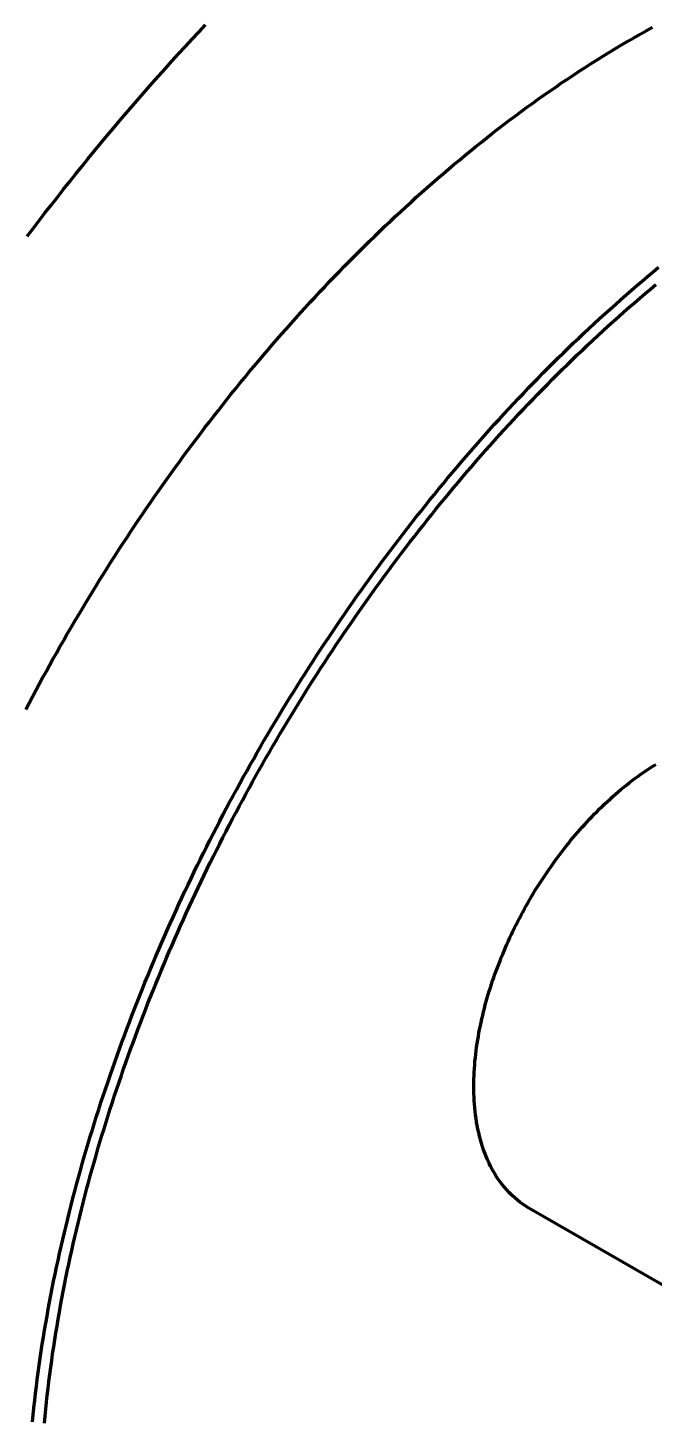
# Model space of a CAD drawing. Header units: millimetres. Extents: x 0 to 841, y 0 to 594.
# Drawn here: x 353.5 to 367.49, y 181.6 to 212.65 of the extents above; entities that cross this region are included whole.
import ezdxf

# ---------------------------------------------------------------- set-up
doc = ezdxf.new("R2010")
doc.units = ezdxf.units.MM
doc.layers.add('01-VISIBLE', color=7, linetype='CONTINUOUS', lineweight=70)

msp = doc.modelspace()

# ---------------------------------------------------------------- linework, layer by layer
at = {"layer": '01-VISIBLE'}
msp.add_line((368.757, 183.929), (364.691, 186.276), dxfattribs=at)
for points in [[(353.489, 207.992), (353.622, 208.168), (353.756, 208.344), (353.89, 208.519), (354.026, 208.693), (354.161, 208.867), (354.298, 209.041), (354.435, 209.214), (354.573, 209.386), (354.711, 209.558), (354.85, 209.729), (354.99, 209.9), (355.131, 210.07), (355.272, 210.24), (355.414, 210.409), (355.556, 210.577), (355.699, 210.745), (355.843, 210.913), (355.988, 211.08), (356.133, 211.246), (356.279, 211.411), (356.425, 211.577), (356.573, 211.741), (356.72, 211.905), (356.869, 212.068), (357.018, 212.231), (357.168, 212.393), (357.319, 212.554), (357.47, 212.715)], [(353.458, 197.419), (353.532, 197.56), (353.606, 197.701), (353.68, 197.841), (353.756, 197.981), (353.831, 198.121), (353.907, 198.26), (353.984, 198.399), (354.061, 198.538), (354.139, 198.677), (354.217, 198.815), (354.296, 198.953), (354.375, 199.091), (354.455, 199.229), (354.535, 199.366), (354.616, 199.503), (354.697, 199.639), (354.779, 199.776), (354.861, 199.912), (354.943, 200.047), (355.027, 200.183), (355.11, 200.318), (355.195, 200.452), (355.279, 200.587), (355.364, 200.721), (355.45, 200.855), (355.536, 200.989), (355.623, 201.122), (355.71, 201.255), (355.797, 201.387), (355.886, 201.519), (355.974, 201.651), (356.063, 201.783), (356.153, 201.914), (356.243, 202.045), (356.333, 202.176), (356.424, 202.306), (356.516, 202.436), (356.608, 202.566), (356.7, 202.695), (356.793, 202.824), (356.887, 202.952), (356.98, 203.081), (357.075, 203.208), (357.17, 203.336), (357.265, 203.463), (357.361, 203.59), (357.457, 203.716), (357.554, 203.842), (357.651, 203.968), (357.749, 204.093), (357.847, 204.218), (357.946, 204.342), (358.045, 204.467), (358.145, 204.59), (358.245, 204.714), (358.346, 204.837), (358.447, 204.959), (358.549, 205.081), (358.651, 205.203), (358.753, 205.324), (358.857, 205.445), (358.96, 205.566), (359.064, 205.686), (359.169, 205.806), (359.274, 205.925), (359.379, 206.044), (359.485, 206.162), (359.592, 206.28), (359.699, 206.398), (359.806, 206.515), (359.914, 206.631), (360.023, 206.747), (360.132, 206.863), (360.241, 206.978), (360.351, 207.093), (360.461, 207.207), (360.572, 207.321), (360.684, 207.435), (360.795, 207.547), (360.908, 207.66), (361.021, 207.772), (361.134, 207.883), (361.248, 207.994), (361.362, 208.104), (361.477, 208.214), (361.592, 208.323), (361.708, 208.432), (361.825, 208.54), (361.941, 208.648), (362.059, 208.755), (362.177, 208.862), (362.295, 208.968), (362.414, 209.073), (362.533, 209.178), (362.653, 209.282), (362.773, 209.386), (362.894, 209.489), (363.016, 209.592), (363.138, 209.694), (363.26, 209.795), (363.383, 209.896), (363.506, 209.996), (363.63, 210.095), (363.755, 210.194), (363.88, 210.292), (364.005, 210.39), (364.131, 210.487), (364.258, 210.583), (364.385, 210.678), (364.513, 210.773), (364.641, 210.867), (364.769, 210.96), (364.898, 211.053), (365.028, 211.145), (365.158, 211.236), (365.289, 211.326), (365.42, 211.416), (365.552, 211.505), (365.684, 211.593), (365.817, 211.68), (365.95, 211.766), (366.084, 211.852), (366.219, 211.937), (366.354, 212.021), (366.489, 212.104), (366.625, 212.186), (366.762, 212.267), (366.899, 212.348), (367.036, 212.427), (367.174, 212.506), (367.313, 212.584), (367.452, 212.66)], [(353.605, 181.498), (353.621, 181.656), (353.637, 181.814), (353.654, 181.972), (353.673, 182.13), (353.692, 182.288), (353.712, 182.446), (353.733, 182.603), (353.754, 182.761), (353.777, 182.918), (353.8, 183.075), (353.824, 183.232), (353.849, 183.389), (353.875, 183.546), (353.902, 183.703), (353.929, 183.859), (353.957, 184.015), (353.986, 184.172), (354.016, 184.328), (354.046, 184.484), (354.077, 184.64), (354.109, 184.795), (354.142, 184.951), (354.175, 185.106), (354.209, 185.261), (354.244, 185.416), (354.28, 185.571), (354.316, 185.726), (354.353, 185.881), (354.391, 186.035), (354.429, 186.189), (354.468, 186.343), (354.508, 186.497), (354.548, 186.651), (354.589, 186.804), (354.631, 186.958), (354.674, 187.111), (354.717, 187.264), (354.76, 187.416), (354.805, 187.569), (354.85, 187.721), (354.896, 187.874), (354.942, 188.026), (354.989, 188.177), (355.037, 188.329), (355.085, 188.48), (355.134, 188.632), (355.184, 188.783), (355.234, 188.933), (355.284, 189.084), (355.336, 189.234), (355.388, 189.384), (355.44, 189.534), (355.494, 189.684), (355.547, 189.834), (355.602, 189.983), (355.657, 190.132), (355.712, 190.281), (355.768, 190.43), (355.825, 190.578), (355.882, 190.726), (355.94, 190.874), (355.999, 191.022), (356.058, 191.17), (356.117, 191.317), (356.178, 191.464), (356.238, 191.611), (356.3, 191.757), (356.361, 191.904), (356.424, 192.05), (356.487, 192.196), (356.55, 192.341), (356.614, 192.487), (356.679, 192.632), (356.744, 192.777), (356.81, 192.922), (356.876, 193.066), (356.943, 193.21), (357.01, 193.354), (357.078, 193.498), (357.146, 193.641), (357.215, 193.785), (357.285, 193.928), (357.355, 194.07), (357.425, 194.213), (357.496, 194.355), (357.568, 194.497), (357.64, 194.638), (357.712, 194.78), (357.786, 194.921), (357.859, 195.062), (357.933, 195.202), (358.008, 195.343), (358.083, 195.483), (358.159, 195.622), (358.235, 195.762), (358.312, 195.901), (358.389, 196.04), (358.466, 196.178), (358.545, 196.317), (358.623, 196.455), (358.703, 196.593), (358.782, 196.73), (358.862, 196.867), (358.943, 197.004), (359.024, 197.141), (359.106, 197.277), (359.188, 197.413), (359.271, 197.549), (359.354, 197.684), (359.438, 197.819), (359.522, 197.954), (359.607, 198.088), (359.692, 198.223), (359.777, 198.357), (359.864, 198.49), (359.95, 198.623), (360.037, 198.756), (360.125, 198.889), (360.213, 199.021), (360.302, 199.153), (360.391, 199.285), (360.48, 199.416), (360.57, 199.547), (360.661, 199.677), (360.752, 199.808), (360.843, 199.938), (360.935, 200.067), (361.028, 200.196), (361.121, 200.325), (361.214, 200.454), (361.308, 200.582), (361.402, 200.71), (361.497, 200.837), (361.593, 200.964), (361.688, 201.091), (361.785, 201.218), (361.882, 201.344), (361.979, 201.469), (362.077, 201.595), (362.175, 201.719), (362.274, 201.844), (362.373, 201.968), (362.473, 202.092), (362.573, 202.215), (362.673, 202.338), (362.775, 202.461), (362.876, 202.583), (362.978, 202.705), (363.081, 202.826), (363.184, 202.947), (363.288, 203.067), (363.392, 203.187), (363.496, 203.307), (363.601, 203.426), (363.707, 203.545), (363.813, 203.664), (363.919, 203.782), (364.026, 203.899), (364.134, 204.016), (364.242, 204.133), (364.35, 204.249), (364.459, 204.365), (364.568, 204.48), (364.678, 204.595), (364.789, 204.709), (364.9, 204.823), (365.011, 204.936), (365.123, 205.049), (365.235, 205.161), (365.348, 205.273), (365.461, 205.384), (365.575, 205.495), (365.69, 205.606), (365.805, 205.716), (365.92, 205.825), (366.036, 205.934), (366.152, 206.042), (366.269, 206.15), (366.386, 206.257), (366.504, 206.363), (366.623, 206.469), (366.741, 206.575), (366.861, 206.68), (366.981, 206.784), (367.101, 206.888), (367.222, 206.991), (367.343, 207.093), (367.465, 207.195), (367.588, 207.297)], [(353.871, 181.467), (353.886, 181.622), (353.901, 181.778), (353.917, 181.934), (353.935, 182.089), (353.953, 182.244), (353.971, 182.4), (353.991, 182.555), (354.012, 182.71), (354.033, 182.865), (354.055, 183.019), (354.078, 183.174), (354.102, 183.329), (354.126, 183.483), (354.152, 183.637), (354.178, 183.792), (354.205, 183.946), (354.232, 184.1), (354.261, 184.253), (354.29, 184.407), (354.32, 184.561), (354.351, 184.714), (354.382, 184.867), (354.414, 185.02), (354.447, 185.173), (354.481, 185.326), (354.515, 185.478), (354.55, 185.631), (354.586, 185.783), (354.622, 185.935), (354.659, 186.087), (354.697, 186.239), (354.735, 186.39), (354.774, 186.542), (354.814, 186.693), (354.855, 186.844), (354.896, 186.995), (354.938, 187.146), (354.98, 187.296), (355.023, 187.447), (355.067, 187.597), (355.111, 187.747), (355.156, 187.896), (355.202, 188.046), (355.248, 188.195), (355.295, 188.345), (355.342, 188.494), (355.391, 188.642), (355.439, 188.791), (355.489, 188.939), (355.539, 189.088), (355.589, 189.236), (355.64, 189.383), (355.692, 189.531), (355.744, 189.678), (355.797, 189.825), (355.851, 189.972), (355.905, 190.119), (355.96, 190.266), (356.015, 190.412), (356.071, 190.558), (356.127, 190.704), (356.184, 190.85), (356.242, 190.995), (356.3, 191.14), (356.358, 191.285), (356.418, 191.43), (356.477, 191.574), (356.538, 191.719), (356.599, 191.863), (356.66, 192.007), (356.722, 192.15), (356.784, 192.294), (356.848, 192.437), (356.911, 192.579), (356.975, 192.722), (357.04, 192.865), (357.105, 193.007), (357.171, 193.149), (357.237, 193.29), (357.304, 193.432), (357.371, 193.573), (357.439, 193.714), (357.507, 193.854), (357.576, 193.995), (357.645, 194.135), (357.715, 194.275), (357.786, 194.415), (357.857, 194.554), (357.928, 194.693), (358, 194.832), (358.073, 194.97), (358.145, 195.109), (358.219, 195.247), (358.293, 195.385), (358.367, 195.522), (358.442, 195.659), (358.518, 195.796), (358.594, 195.933), (358.67, 196.07), (358.747, 196.206), (358.825, 196.342), (358.903, 196.477), (358.981, 196.612), (359.06, 196.747), (359.139, 196.882), (359.219, 197.017), (359.3, 197.151), (359.381, 197.285), (359.462, 197.418), (359.544, 197.551), (359.626, 197.684), (359.709, 197.817), (359.792, 197.949), (359.876, 198.081), (359.96, 198.213), (360.045, 198.344), (360.13, 198.476), (360.216, 198.606), (360.302, 198.737), (360.389, 198.867), (360.476, 198.997), (360.564, 199.126), (360.652, 199.256), (360.741, 199.384), (360.83, 199.513), (360.919, 199.641), (361.009, 199.769), (361.1, 199.897), (361.191, 200.024), (361.282, 200.151), (361.374, 200.277), (361.467, 200.403), (361.56, 200.529), (361.653, 200.654), (361.747, 200.78), (361.841, 200.904), (361.936, 201.029), (362.031, 201.153), (362.127, 201.276), (362.223, 201.4), (362.32, 201.523), (362.417, 201.645), (362.515, 201.767), (362.613, 201.889), (362.711, 202.01), (362.81, 202.131), (362.91, 202.252), (363.01, 202.372), (363.11, 202.492), (363.211, 202.611), (363.313, 202.731), (363.415, 202.849), (363.517, 202.967), (363.62, 203.085), (363.723, 203.202), (363.827, 203.319), (363.932, 203.436), (364.036, 203.552), (364.142, 203.668), (364.247, 203.783), (364.354, 203.898), (364.46, 204.012), (364.568, 204.126), (364.675, 204.239), (364.783, 204.352), (364.892, 204.465), (365.001, 204.577), (365.111, 204.688), (365.221, 204.799), (365.332, 204.91), (365.443, 205.02), (365.554, 205.129), (365.666, 205.239), (365.779, 205.347), (365.892, 205.455), (366.005, 205.563), (366.119, 205.67), (366.234, 205.776), (366.349, 205.882), (366.464, 205.988), (366.58, 206.093), (366.697, 206.197), (366.814, 206.301), (366.931, 206.404), (367.049, 206.507), (367.168, 206.609), (367.287, 206.71), (367.406, 206.811), (367.526, 206.912)], [(364.691, 186.276), (364.622, 186.318), (364.556, 186.362), (364.491, 186.409), (364.427, 186.458), (364.366, 186.51), (364.307, 186.564), (364.25, 186.621), (364.196, 186.679), (364.143, 186.739), (364.093, 186.802), (364.045, 186.866), (363.999, 186.931), (363.955, 186.998), (363.913, 187.067), (363.874, 187.137), (363.836, 187.208), (363.801, 187.279), (363.768, 187.352), (363.737, 187.426), (363.707, 187.501), (363.68, 187.576), (363.654, 187.652), (363.631, 187.728), (363.609, 187.805), (363.588, 187.883), (363.57, 187.961), (363.553, 188.039), (363.537, 188.118), (363.523, 188.197), (363.511, 188.276), (363.5, 188.355), (363.491, 188.435), (363.483, 188.515), (363.476, 188.594), (363.47, 188.674), (363.466, 188.754), (363.463, 188.834), (363.461, 188.915), (363.461, 188.995), (363.461, 189.075), (363.463, 189.155), (363.466, 189.235), (363.47, 189.315), (363.474, 189.395), (363.48, 189.475), (363.487, 189.555), (363.495, 189.634), (363.504, 189.714), (363.514, 189.794), (363.524, 189.873), (363.536, 189.952), (363.548, 190.031), (363.562, 190.11), (363.576, 190.189), (363.591, 190.268), (363.607, 190.347), (363.623, 190.425), (363.641, 190.503), (363.659, 190.581), (363.678, 190.659), (363.697, 190.737), (363.718, 190.814), (363.739, 190.891), (363.761, 190.969), (363.783, 191.045), (363.807, 191.122), (363.83, 191.199), (363.855, 191.275), (363.88, 191.351), (363.906, 191.427), (363.933, 191.502), (363.96, 191.578), (363.988, 191.653), (364.017, 191.728), (364.046, 191.802), (364.075, 191.877), (364.106, 191.951), (364.137, 192.025), (364.168, 192.098), (364.201, 192.172), (364.233, 192.245), (364.267, 192.318), (364.301, 192.39), (364.335, 192.462), (364.37, 192.535), (364.406, 192.606), (364.442, 192.678), (364.479, 192.749), (364.516, 192.82), (364.554, 192.89), (364.593, 192.961), (364.631, 193.031), (364.671, 193.1), (364.711, 193.17), (364.752, 193.239), (364.793, 193.308), (364.834, 193.376), (364.877, 193.444), (364.919, 193.512), (364.963, 193.579), (365.006, 193.647), (365.051, 193.713), (365.096, 193.78), (365.141, 193.846), (365.187, 193.911), (365.233, 193.977), (365.28, 194.042), (365.328, 194.106), (365.376, 194.17), (365.424, 194.234), (365.473, 194.297), (365.523, 194.36), (365.573, 194.423), (365.623, 194.485), (365.674, 194.547), (365.726, 194.608), (365.778, 194.669), (365.831, 194.729), (365.884, 194.789), (365.938, 194.849), (365.992, 194.908), (366.047, 194.966), (366.102, 195.024), (366.158, 195.082), (366.214, 195.139), (366.271, 195.195), (366.329, 195.251), (366.387, 195.306), (366.445, 195.361), (366.504, 195.415), (366.564, 195.469), (366.624, 195.522), (366.685, 195.574), (366.746, 195.626), (366.808, 195.677), (366.87, 195.727), (366.933, 195.777), (366.996, 195.826), (367.06, 195.874), (367.125, 195.921), (367.19, 195.968), (367.256, 196.014), (367.322, 196.059), (367.389, 196.103), (367.456, 196.146), (367.524, 196.189)]]:
    msp.add_lwpolyline(points, dxfattribs=at)

doc.saveas('drawing.dxf')
